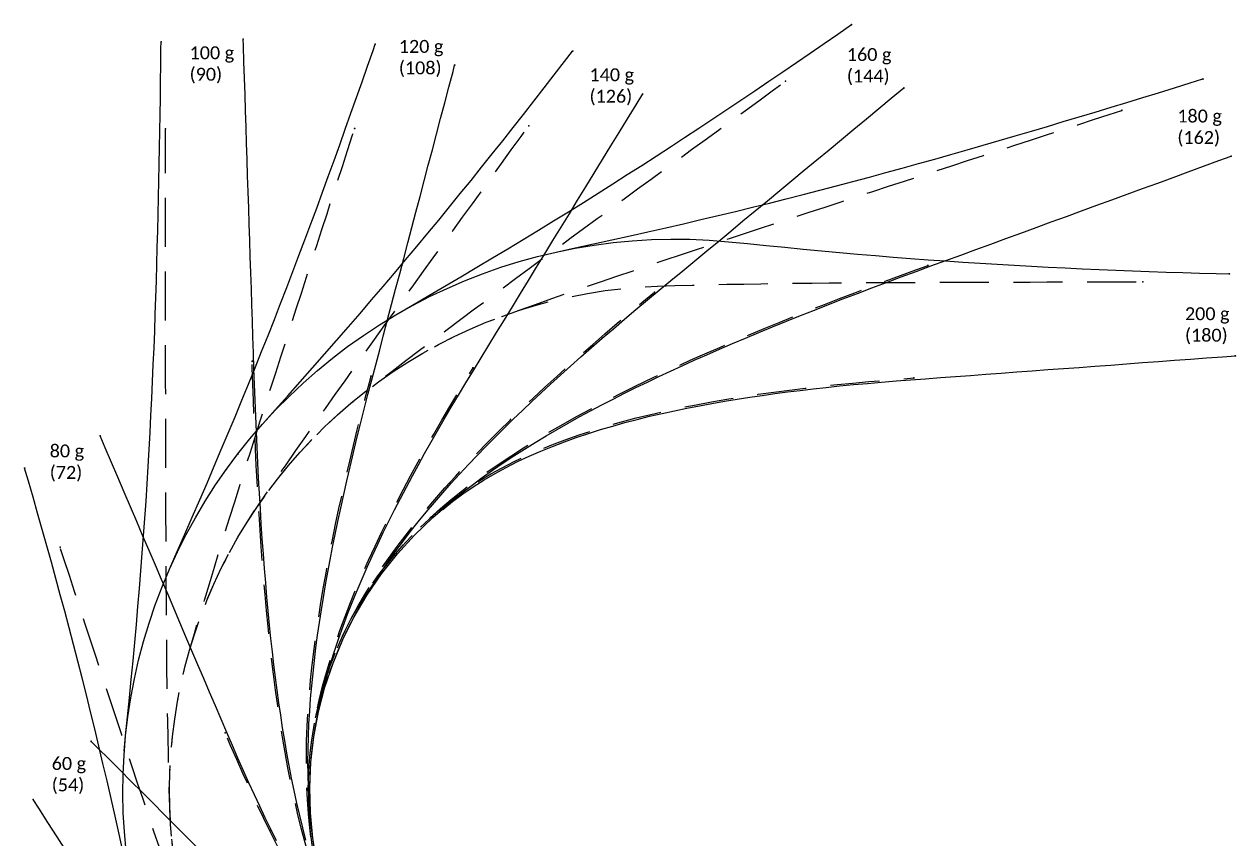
# Model space of a CAD drawing. Header units: millimetres. Extents: x -36.1 to 1.5, y -3.2 to 38.2.
# Drawn here: x -36.07 to 1.53, y 12.89 to 38.17 of the extents above; entities that cross this region are included whole.
import ezdxf

# ---------------------------------------------------------------- set-up
doc = ezdxf.new("R2010")
doc.units = ezdxf.units.MM
doc.linetypes.add('DASHEDX2', pattern=[1.5, 1, -0.5])
doc.layers.add('Tekst', color=4, linetype='Continuous')
doc.styles.add('Legend', font='CALIBRI.TTF')

# ---------------------------------------------------------------- blocks, each defined once
blk = doc.blocks.new('*U3416')
at = {"color": 1, "lineweight": 0}
blk.add_circle((0, 0), 0.0127, dxfattribs=at)
blk = doc.blocks.new('*U3417')
at = {"color": 2, "lineweight": 0}
blk.add_circle((0, 0), 0.0127, dxfattribs=at)
blk = doc.blocks.new('*U3418')
at = {"color": 2, "lineweight": 0}
blk.add_circle((0, 0), 0.0127, dxfattribs=at)
blk = doc.blocks.new('*U3419')
at = {"color": 1, "lineweight": 0}
blk.add_circle((0, 0), 0.0127, dxfattribs=at)
blk = doc.blocks.new('*U3420')
at = {"color": 1, "lineweight": 0}
blk.add_circle((0, 0), 0.0127, dxfattribs=at)
blk = doc.blocks.new('*U3421')
at = {"color": 1, "lineweight": 0}
blk.add_circle((0, 0), 0.0127, dxfattribs=at)
blk = doc.blocks.new('*U3422')
at = {"color": 1, "lineweight": 0}
blk.add_circle((0, 0), 0.0127, dxfattribs=at)
blk = doc.blocks.new('*U3423')
at = {"color": 2, "lineweight": 0}
blk.add_circle((0, 0), 0.0127, dxfattribs=at)
blk = doc.blocks.new('*U3424')
at = {"color": 2, "lineweight": 0}
blk.add_circle((0, 0), 0.0127, dxfattribs=at)
blk = doc.blocks.new('*U3425')
at = {"color": 1, "lineweight": 0}
blk.add_circle((0, 0), 0.0127, dxfattribs=at)
blk = doc.blocks.new('*U3426')
at = {"color": 1, "lineweight": 0}
blk.add_circle((0, 0), 0.0127, dxfattribs=at)
blk = doc.blocks.new('*U3427')
at = {"color": 1, "lineweight": 0}
blk.add_circle((0, 0), 0.0127, dxfattribs=at)
blk = doc.blocks.new('*U3428')
at = {"color": 2, "lineweight": 0}
blk.add_circle((0, 0), 0.0127, dxfattribs=at)
blk = doc.blocks.new('*U3429')
at = {"color": 2, "lineweight": 0}
blk.add_circle((0, 0), 0.0127, dxfattribs=at)
blk = doc.blocks.new('*U3430')
at = {"color": 1, "lineweight": 0}
blk.add_circle((0, 0), 0.0127, dxfattribs=at)
blk = doc.blocks.new('*U3431')
at = {"color": 1, "lineweight": 0}
blk.add_circle((0, 0), 0.0127, dxfattribs=at)
blk = doc.blocks.new('*U3432')
at = {"color": 2, "lineweight": 0}
blk.add_circle((0, 0), 0.0127, dxfattribs=at)
blk = doc.blocks.new('*U3433')
at = {"color": 2, "lineweight": 0}
blk.add_circle((0, 0), 0.0127, dxfattribs=at)
blk = doc.blocks.new('*U3434')
at = {"color": 1, "lineweight": 0}
blk.add_circle((0, 0), 0.0127, dxfattribs=at)
blk = doc.blocks.new('*U3435')
at = {"color": 1, "lineweight": 0}
blk.add_circle((0, 0), 0.0127, dxfattribs=at)
blk = doc.blocks.new('*U3437')
at = {"color": 2, "lineweight": 0}
blk.add_circle((0, 0), 0.0127, dxfattribs=at)
blk = doc.blocks.new('*U3438')
at = {"color": 2, "lineweight": 0}
blk.add_circle((0, 0), 0.0127, dxfattribs=at)
blk = doc.blocks.new('*U3440')
at = {"color": 1, "lineweight": 0}
blk.add_circle((0, 0), 0.0127, dxfattribs=at)
blk = doc.blocks.new('*U3441')
at = {"color": 1, "lineweight": 0}
blk.add_circle((0, 0), 0.0127, dxfattribs=at)
blk = doc.blocks.new('*U3442')
at = {"color": 2, "lineweight": 0}
blk.add_circle((0, 0), 0.0127, dxfattribs=at)
blk = doc.blocks.new('*U3443')
at = {"color": 2, "lineweight": 0}
blk.add_circle((0, 0), 0.0127, dxfattribs=at)
blk = doc.blocks.new('*U3444')
at = {"color": 1, "lineweight": 0}
blk.add_circle((0, 0), 0.0127, dxfattribs=at)
blk = doc.blocks.new('*U3445')
at = {"color": 1, "lineweight": 0}
blk.add_circle((0, 0), 0.0127, dxfattribs=at)
blk = doc.blocks.new('*U3446')
at = {"color": 2, "lineweight": 0}
blk.add_circle((0, 0), 0.0127, dxfattribs=at)
blk = doc.blocks.new('*U3447')
at = {"color": 2, "lineweight": 0}
blk.add_circle((0, 0), 0.0127, dxfattribs=at)
blk = doc.blocks.new('*U3448')
at = {"color": 1, "lineweight": 0}
blk.add_circle((0, 0), 0.0127, dxfattribs=at)
blk = doc.blocks.new('*U3449')
at = {"color": 1, "lineweight": 0}
blk.add_circle((0, 0), 0.0127, dxfattribs=at)
blk = doc.blocks.new('*U3452')
at = {"color": 1, "lineweight": 0}
blk.add_circle((0, 0), 0.0127, dxfattribs=at)
blk = doc.blocks.new('*U3453')
at = {"color": 1, "lineweight": 0}
blk.add_circle((0, 0), 0.0127, dxfattribs=at)
blk = doc.blocks.new('BUS 15 A')
at = {"color": 1, "linetype": 'Continuous', "ltscale": 1.524, "flags": 128}
for points in [[(-32.96, 15.608), (-32.919, 16.084), (-32.849, 16.676), (-32.758, 17.266), (-32.647, 17.852), (-32.516, 18.434), (-32.364, 19.011), (-32.192, 19.583), (-32.001, 20.148), (-31.79, 20.706), (-31.559, 21.256), (-31.31, 21.798), (-31.042, 22.332), (-30.755, 22.855), (-30.451, 23.368), (-30.129, 23.87), (-29.789, 24.361), (-29.433, 24.84), (-29.06, 25.305), (-28.671, 25.758), (-28.266, 26.197), (-27.847, 26.621), (-27.413, 27.031), (-26.965, 27.425), (-26.503, 27.803), (-26.029, 28.165), (-25.542, 28.511), (-25.044, 28.839), (-24.534, 29.15), (-24.02, 29.45), (-23.512, 29.747), (-23.01, 30.042), (-22.513, 30.334), (-22.022, 30.625), (-21.536, 30.915), (-21.055, 31.203), (-20.578, 31.491), (-20.106, 31.778), (-19.638, 32.065), (-19.173, 32.352), (-18.713, 32.639), (-18.255, 32.926), (-17.801, 33.213), (-17.35, 33.501), (-16.901, 33.789), (-16.455, 34.077), (-16.011, 34.365), (-15.57, 34.654), (-15.13, 34.944), (-14.693, 35.234), (-14.257, 35.524), (-13.823, 35.815), (-13.39, 36.106), (-12.958, 36.398), (-12.528, 36.69), (-12.1, 36.982), (-11.672, 37.275), (-11.245, 37.569), (-10.82, 37.862), (-10.395, 38.156)], [(-32.904, 12.51), (-32.958, 13.104), (-32.992, 13.7), (-33.005, 14.296), (-32.997, 14.893), (-32.968, 15.489), (-32.919, 16.084), (-32.86, 16.675), (-32.802, 17.26), (-32.745, 17.838), (-32.69, 18.411), (-32.637, 18.979), (-32.586, 19.541), (-32.536, 20.099), (-32.489, 20.653), (-32.444, 21.203), (-32.402, 21.749), (-32.361, 22.293), (-32.322, 22.833), (-32.286, 23.371), (-32.251, 23.907), (-32.219, 24.44), (-32.188, 24.971), (-32.159, 25.501), (-32.132, 26.029), (-32.106, 26.555), (-32.082, 27.08), (-32.06, 27.604), (-32.038, 28.127), (-32.018, 28.648), (-32, 29.169), (-31.982, 29.689), (-31.966, 30.208), (-31.951, 30.726), (-31.936, 31.243), (-31.923, 31.76), (-31.91, 32.277), (-31.898, 32.792), (-31.887, 33.308), (-31.877, 33.823), (-31.867, 34.337), (-31.858, 34.851), (-31.85, 35.365), (-31.842, 35.878), (-31.835, 36.391), (-31.828, 36.904), (-31.822, 37.417), (-31.819, 37.622)], [(-27.322, 12.848), (-27.421, 13.231), (-27.515, 13.615), (-27.605, 14), (-27.689, 14.386), (-27.768, 14.774), (-27.844, 15.162), (-27.915, 15.551), (-27.983, 15.941), (-28.046, 16.331), (-28.107, 16.722), (-28.164, 17.114), (-28.218, 17.506), (-28.269, 17.898), (-28.317, 18.291), (-28.364, 18.691), (-28.409, 19.101), (-28.453, 19.521), (-28.494, 19.95), (-28.535, 20.386), (-28.573, 20.829), (-28.609, 21.279), (-28.644, 21.734), (-28.677, 22.195), (-28.708, 22.66), (-28.738, 23.129), (-28.766, 23.602), (-28.792, 24.078), (-28.817, 24.557), (-28.84, 25.039), (-28.862, 25.523), (-28.882, 26.01), (-28.902, 26.498), (-28.92, 26.989), (-28.937, 27.481), (-28.953, 27.974), (-28.969, 28.469), (-28.985, 28.965), (-29.002, 29.462), (-29.018, 29.959), (-29.034, 30.458), (-29.05, 30.958), (-29.067, 31.458), (-29.083, 31.959), (-29.099, 32.461), (-29.116, 32.963), (-29.132, 33.466), (-29.149, 33.969), (-29.165, 34.473), (-29.181, 34.977), (-29.198, 35.482), (-29.214, 35.986), (-29.231, 36.492), (-29.247, 36.997), (-29.264, 37.503), (-29.27, 37.705)], [(-32.904, 12.51), (-32.958, 13.104), (-32.992, 13.7), (-33.005, 14.296), (-32.997, 14.893), (-32.968, 15.489), (-32.919, 16.084), (-32.849, 16.676), (-32.758, 17.266), (-32.647, 17.852), (-32.516, 18.434), (-32.364, 19.011), (-32.192, 19.583), (-32.001, 20.148), (-31.79, 20.706), (-31.559, 21.256), (-31.32, 21.802), (-31.083, 22.342), (-30.85, 22.876), (-30.62, 23.405), (-30.394, 23.929), (-30.17, 24.45), (-29.951, 24.966), (-29.734, 25.48), (-29.521, 25.99), (-29.311, 26.498), (-29.104, 27.003), (-28.9, 27.507), (-28.698, 28.008), (-28.499, 28.508), (-28.303, 29.006), (-28.109, 29.503), (-27.918, 29.999), (-27.728, 30.494), (-27.541, 30.988), (-27.355, 31.481), (-27.172, 31.973), (-26.99, 32.465), (-26.809, 32.956), (-26.63, 33.446), (-26.452, 33.936), (-26.276, 34.426), (-26.101, 34.915), (-25.927, 35.404), (-25.754, 35.893), (-25.582, 36.381), (-25.411, 36.869), (-25.241, 37.357), (-25.173, 37.552)], [(-32.904, 12.51), (-32.958, 13.104), (-32.992, 13.7), (-33.005, 14.296), (-32.997, 14.893), (-32.968, 15.489), (-32.919, 16.084), (-32.849, 16.676), (-32.758, 17.266), (-32.647, 17.852), (-32.516, 18.434), (-32.364, 19.011), (-32.192, 19.583), (-32.001, 20.148), (-31.79, 20.706), (-31.559, 21.256), (-31.31, 21.798), (-31.042, 22.332), (-30.755, 22.855), (-30.451, 23.368), (-30.129, 23.87), (-29.789, 24.361), (-29.433, 24.84), (-29.06, 25.305), (-28.671, 25.758), (-28.276, 26.201), (-27.886, 26.639), (-27.501, 27.073), (-27.12, 27.503), (-26.744, 27.93), (-26.373, 28.354), (-26.006, 28.775), (-25.643, 29.195), (-25.284, 29.612), (-24.929, 30.028), (-24.577, 30.443), (-24.229, 30.857), (-23.884, 31.27), (-23.541, 31.681), (-23.202, 32.093), (-22.866, 32.504), (-22.532, 32.914), (-22.2, 33.324), (-21.87, 33.734), (-21.543, 34.143), (-21.218, 34.553), (-20.894, 34.962), (-20.572, 35.371), (-20.251, 35.781), (-19.932, 36.19), (-19.615, 36.599), (-19.298, 37.008), (-19.046, 37.335)], [(-27.054, 12.515), (-27.113, 12.906), (-27.162, 13.298), (-27.2, 13.691), (-27.228, 14.086), (-27.248, 14.48), (-27.259, 14.875), (-27.262, 15.27), (-27.258, 15.665), (-27.247, 16.06), (-27.23, 16.455), (-27.207, 16.85), (-27.178, 17.244), (-27.144, 17.638), (-27.104, 18.031), (-27.061, 18.424), (-27.012, 18.816), (-26.96, 19.208), (-26.904, 19.6), (-26.844, 19.991), (-26.781, 20.381), (-26.714, 20.771), (-26.644, 21.16), (-26.572, 21.549), (-26.497, 21.938), (-26.417, 22.333), (-26.333, 22.738), (-26.245, 23.152), (-26.152, 23.573), (-26.055, 24.002), (-25.955, 24.436), (-25.85, 24.876), (-25.742, 25.321), (-25.631, 25.77), (-25.517, 26.223), (-25.4, 26.679), (-25.28, 27.138), (-25.158, 27.601), (-25.035, 28.066), (-24.912, 28.533), (-24.788, 29.003), (-24.664, 29.475), (-24.539, 29.949), (-24.414, 30.425), (-24.288, 30.902), (-24.162, 31.381), (-24.036, 31.86), (-23.909, 32.341), (-23.782, 32.823), (-23.655, 33.306), (-23.527, 33.79), (-23.4, 34.275), (-23.272, 34.76), (-23.144, 35.246), (-23.016, 35.732), (-22.887, 36.22), (-22.759, 36.707), (-22.708, 36.902)], [(-29.433, 24.84), (-29.06, 25.305), (-28.671, 25.758), (-28.266, 26.197), (-27.847, 26.621), (-27.413, 27.031), (-26.965, 27.425), (-26.503, 27.803), (-26.029, 28.165), (-25.542, 28.511), (-25.044, 28.839), (-24.534, 29.15), (-24.014, 29.442), (-23.484, 29.717), (-22.945, 29.972), (-22.398, 30.209), (-21.842, 30.427), (-21.279, 30.625), (-20.709, 30.803), (-20.134, 30.962), (-19.554, 31.1), (-18.972, 31.227), (-18.397, 31.353), (-17.828, 31.478), (-17.265, 31.602), (-16.708, 31.727), (-16.156, 31.852), (-15.609, 31.978), (-15.067, 32.104), (-14.529, 32.232), (-13.995, 32.36), (-13.465, 32.489), (-12.938, 32.62), (-12.415, 32.751), (-11.894, 32.884), (-11.376, 33.018), (-10.86, 33.153), (-10.347, 33.289), (-9.836, 33.426), (-9.327, 33.565), (-8.819, 33.704), (-8.314, 33.845), (-7.809, 33.986), (-7.307, 34.128), (-6.805, 34.272), (-6.305, 34.416), (-5.806, 34.56), (-5.308, 34.706), (-4.81, 34.852), (-4.314, 34.999), (-3.819, 35.147), (-3.324, 35.295), (-2.83, 35.444), (-2.336, 35.594), (-1.844, 35.744), (-1.351, 35.894), (-0.86, 36.045), (-0.368, 36.196), (0.122, 36.348), (0.515, 36.47)], [(-26.59, 18.048), (-26.483, 18.345), (-26.338, 18.713), (-26.18, 19.075), (-26.01, 19.431), (-25.829, 19.782), (-25.638, 20.128), (-25.439, 20.468), (-25.23, 20.804), (-25.014, 21.134), (-24.792, 21.46), (-24.562, 21.782), (-24.327, 22.099), (-24.087, 22.412), (-23.841, 22.722), (-23.59, 23.027), (-23.336, 23.329), (-23.077, 23.628), (-22.814, 23.923), (-22.548, 24.215), (-22.279, 24.504), (-22.006, 24.79), (-21.731, 25.074), (-21.453, 25.355), (-21.172, 25.634), (-20.889, 25.91), (-20.604, 26.184), (-20.317, 26.456), (-20.028, 26.726), (-19.733, 26.999), (-19.427, 27.276), (-19.113, 27.559), (-18.791, 27.845), (-18.462, 28.134), (-18.126, 28.425), (-17.783, 28.72), (-17.435, 29.016), (-17.082, 29.313), (-16.724, 29.612), (-16.362, 29.912), (-15.996, 30.214), (-15.629, 30.518), (-15.259, 30.824), (-14.887, 31.132), (-14.513, 31.441), (-14.137, 31.752), (-13.76, 32.064), (-13.381, 32.377), (-13.002, 32.691), (-12.621, 33.006), (-12.239, 33.322), (-11.856, 33.638), (-11.473, 33.956), (-11.088, 34.273), (-10.703, 34.592), (-10.318, 34.911), (-9.931, 35.23), (-9.545, 35.55), (-9.157, 35.871), (-8.77, 36.191)], [(-27.155, 13.299), (-27.185, 13.693), (-27.202, 14.088), (-27.204, 14.483), (-27.193, 14.878), (-27.169, 15.272), (-27.13, 15.665), (-27.078, 16.056), (-27.015, 16.446), (-26.94, 16.834), (-26.855, 17.22), (-26.76, 17.603), (-26.657, 17.984), (-26.546, 18.363), (-26.427, 18.74), (-26.301, 19.114), (-26.169, 19.487), (-26.03, 19.857), (-25.887, 20.225), (-25.737, 20.591), (-25.583, 20.955), (-25.425, 21.317), (-25.262, 21.677), (-25.095, 22.035), (-24.924, 22.391), (-24.75, 22.746), (-24.572, 23.1), (-24.391, 23.451), (-24.207, 23.801), (-24.021, 24.15), (-23.832, 24.498), (-23.64, 24.844), (-23.444, 25.193), (-23.24, 25.55), (-23.029, 25.915), (-22.812, 26.285), (-22.589, 26.66), (-22.36, 27.04), (-22.127, 27.424), (-21.889, 27.812), (-21.649, 28.205), (-21.406, 28.601), (-21.161, 29), (-20.915, 29.403), (-20.666, 29.808), (-20.416, 30.216), (-20.165, 30.626), (-19.913, 31.039), (-19.659, 31.453), (-19.404, 31.868), (-19.149, 32.286), (-18.893, 32.704), (-18.635, 33.124), (-18.378, 33.545), (-18.119, 33.967), (-17.86, 34.39), (-17.601, 34.813), (-17.341, 35.238), (-17.08, 35.663), (-16.872, 36.004)], [(-22.788, 23.376), (-22.481, 23.624), (-22.169, 23.865), (-21.851, 24.1), (-21.53, 24.329), (-21.204, 24.553), (-20.875, 24.771), (-20.542, 24.984), (-20.207, 25.193), (-19.869, 25.397), (-19.528, 25.596), (-19.184, 25.792), (-18.839, 25.984), (-18.491, 26.172), (-18.142, 26.357), (-17.791, 26.538), (-17.438, 26.717), (-17.083, 26.892), (-16.728, 27.065), (-16.37, 27.235), (-16.012, 27.402), (-15.647, 27.57), (-15.271, 27.74), (-14.886, 27.911), (-14.491, 28.083), (-14.089, 28.257), (-13.679, 28.43), (-13.263, 28.604), (-12.841, 28.778), (-12.413, 28.952), (-11.98, 29.125), (-11.543, 29.298), (-11.102, 29.471), (-10.657, 29.644), (-10.209, 29.815), (-9.757, 29.987), (-9.303, 30.157), (-8.847, 30.328), (-8.388, 30.497), (-7.927, 30.666), (-7.464, 30.835), (-7, 31.005), (-6.535, 31.175), (-6.069, 31.346), (-5.601, 31.517), (-5.133, 31.688), (-4.664, 31.86), (-4.194, 32.032), (-3.723, 32.204), (-3.252, 32.376), (-2.78, 32.549), (-2.308, 32.722), (-1.835, 32.895), (-1.362, 33.068), (-0.888, 33.241), (-0.414, 33.415), (0.061, 33.588), (0.536, 33.762), (1.011, 33.936), (1.391, 34.075)], [(-29.789, 24.361), (-29.433, 24.84), (-29.06, 25.305), (-28.671, 25.758), (-28.266, 26.197), (-27.847, 26.621), (-27.413, 27.031), (-26.965, 27.425), (-26.503, 27.803), (-26.029, 28.165), (-25.542, 28.511), (-25.044, 28.839), (-24.534, 29.15), (-24.014, 29.442), (-23.484, 29.717), (-22.945, 29.972), (-22.398, 30.209), (-21.842, 30.427), (-21.279, 30.625), (-20.709, 30.803), (-20.134, 30.962), (-19.554, 31.1), (-18.969, 31.218), (-18.38, 31.316), (-17.788, 31.393), (-17.194, 31.449), (-16.598, 31.485), (-16.002, 31.5), (-15.405, 31.494), (-14.809, 31.467), (-14.214, 31.42), (-13.623, 31.361), (-13.039, 31.303), (-12.461, 31.246), (-11.889, 31.191), (-11.322, 31.138), (-10.761, 31.086), (-10.203, 31.037), (-9.65, 30.989), (-9.101, 30.944), (-8.556, 30.901), (-8.013, 30.861), (-7.473, 30.822), (-6.936, 30.785), (-6.402, 30.75), (-5.869, 30.718), (-5.339, 30.687), (-4.81, 30.658), (-4.284, 30.63), (-3.758, 30.604), (-3.234, 30.58), (-2.711, 30.557), (-2.19, 30.536), (-1.669, 30.516), (-1.15, 30.497), (-0.631, 30.479), (-0.113, 30.463), (0.404, 30.447), (0.92, 30.433), (1.333, 30.422)], [(-23.08, 23.11), (-22.771, 23.356), (-22.454, 23.591), (-22.129, 23.814), (-21.796, 24.026), (-21.456, 24.227), (-21.109, 24.416), (-20.757, 24.594), (-20.4, 24.762), (-20.038, 24.92), (-19.673, 25.069), (-19.304, 25.21), (-18.932, 25.343), (-18.558, 25.469), (-18.181, 25.588), (-17.803, 25.7), (-17.422, 25.806), (-17.04, 25.906), (-16.657, 26.001), (-16.272, 26.09), (-15.886, 26.175), (-15.499, 26.255), (-15.111, 26.33), (-14.722, 26.402), (-14.333, 26.47), (-13.943, 26.534), (-13.552, 26.595), (-13.161, 26.652), (-12.769, 26.706), (-12.377, 26.758), (-11.985, 26.806), (-11.587, 26.853), (-11.179, 26.898), (-10.761, 26.942), (-10.334, 26.984), (-9.9, 27.024), (-9.458, 27.063), (-9.01, 27.099), (-8.557, 27.134), (-8.098, 27.168), (-7.635, 27.202), (-7.168, 27.237), (-6.697, 27.272), (-6.223, 27.307), (-5.746, 27.342), (-5.266, 27.377), (-4.784, 27.413), (-4.3, 27.449), (-3.814, 27.485), (-3.326, 27.521), (-2.837, 27.557), (-2.346, 27.593), (-1.853, 27.63), (-1.36, 27.666), (-0.865, 27.703), (-0.37, 27.739), (0.127, 27.776), (0.624, 27.813), (1.122, 27.849), (1.521, 27.879)], [(-28.239, 12.831), (-28.414, 13.186), (-28.587, 13.542), (-28.756, 13.9), (-28.924, 14.258), (-29.092, 14.625), (-29.262, 15.003), (-29.434, 15.39), (-29.606, 15.786), (-29.78, 16.189), (-29.955, 16.6), (-30.132, 17.015), (-30.312, 17.436), (-30.494, 17.862), (-30.677, 18.292), (-30.862, 18.725), (-31.048, 19.161), (-31.236, 19.601), (-31.425, 20.043), (-31.614, 20.488), (-31.805, 20.935), (-31.997, 21.384), (-32.189, 21.834), (-32.382, 22.286), (-32.576, 22.74), (-32.77, 23.195), (-32.964, 23.651), (-33.16, 24.108), (-33.355, 24.567), (-33.551, 25.026), (-33.708, 25.394)], [(-32.995, 12.469), (-33.119, 13.032), (-33.244, 13.589), (-33.37, 14.14), (-33.496, 14.687), (-33.622, 15.229), (-33.75, 15.767), (-33.878, 16.301), (-34.008, 16.831), (-34.138, 17.358), (-34.27, 17.881), (-34.403, 18.402), (-34.537, 18.92), (-34.673, 19.436), (-34.809, 19.949), (-34.947, 20.46), (-35.085, 20.97), (-35.225, 21.477), (-35.366, 21.983), (-35.507, 22.488), (-35.65, 22.991), (-35.793, 23.492), (-35.938, 23.993), (-36.054, 24.393)], [(-26.982, 12.127), (-27.111, 12.906), (-27.185, 13.693), (-27.204, 14.483), (-27.169, 15.272), (-27.078, 16.056), (-26.933, 16.833), (-26.734, 17.597), (-26.483, 18.345), (-26.18, 19.075), (-25.827, 19.781), (-25.426, 20.461), (-24.978, 21.111), (-24.487, 21.729), (-23.954, 22.311), (-23.385, 22.859), (-22.788, 23.376)], [(-30.74, 12.664), (-31.068, 12.992), (-31.399, 13.323), (-31.732, 13.657), (-32.069, 13.993), (-32.407, 14.332), (-32.748, 14.673), (-33.09, 15.015), (-33.434, 15.359), (-33.779, 15.705), (-33.987, 15.913)], [(-34.752, 12.496), (-35.04, 12.948), (-35.329, 13.397), (-35.618, 13.844), (-35.791, 14.11)]]:
    blk.add_lwpolyline(points, dxfattribs=at)
at = {"color": 2, "linetype": 'DASHEDX2', "ltscale": 1.524, "flags": 128}
for points in [[(-31.531, 13.447), (-31.55, 13.883), (-31.558, 14.43), (-31.546, 14.976), (-31.515, 15.521), (-31.466, 16.065), (-31.397, 16.607), (-31.309, 17.146), (-31.203, 17.682), (-31.079, 18.214), (-30.935, 18.741), (-30.774, 19.263), (-30.594, 19.779), (-30.397, 20.289), (-30.182, 20.791), (-29.95, 21.285), (-29.7, 21.771), (-29.434, 22.248), (-29.151, 22.716), (-28.852, 23.173), (-28.538, 23.62), (-28.208, 24.055), (-27.863, 24.479), (-27.504, 24.89), (-27.13, 25.289), (-26.743, 25.675), (-26.342, 26.046), (-25.929, 26.404), (-25.504, 26.747), (-25.076, 27.077), (-24.649, 27.405), (-24.222, 27.731), (-23.796, 28.055), (-23.369, 28.377), (-22.943, 28.697), (-22.517, 29.015), (-22.092, 29.333), (-21.667, 29.648), (-21.243, 29.963), (-20.82, 30.276), (-20.396, 30.588), (-19.974, 30.9), (-19.552, 31.21), (-19.13, 31.519), (-18.709, 31.828), (-18.288, 32.136), (-17.868, 32.444), (-17.448, 32.75), (-17.029, 33.057), (-16.61, 33.362), (-16.192, 33.668), (-15.773, 33.973), (-15.356, 34.277), (-14.938, 34.581), (-14.521, 34.885), (-14.104, 35.189), (-13.687, 35.492), (-13.271, 35.795), (-12.855, 36.098), (-12.439, 36.4)], [(-29.434, 22.248), (-29.151, 22.716), (-28.852, 23.173), (-28.538, 23.62), (-28.208, 24.055), (-27.863, 24.479), (-27.504, 24.89), (-27.13, 25.289), (-26.743, 25.675), (-26.342, 26.046), (-25.929, 26.404), (-25.504, 26.747), (-25.067, 27.075), (-24.619, 27.387), (-24.16, 27.684), (-23.691, 27.964), (-23.213, 28.228), (-22.726, 28.476), (-22.231, 28.706), (-21.727, 28.918), (-21.217, 29.113), (-20.708, 29.296), (-20.201, 29.476), (-19.694, 29.654), (-19.188, 29.83), (-18.683, 30.004), (-18.179, 30.177), (-17.676, 30.348), (-17.173, 30.519), (-16.672, 30.688), (-16.171, 30.856), (-15.672, 31.023), (-15.173, 31.189), (-14.675, 31.354), (-14.178, 31.519), (-13.681, 31.683), (-13.185, 31.846), (-12.69, 32.009), (-12.195, 32.172), (-11.702, 32.334), (-11.208, 32.496), (-10.715, 32.657), (-10.223, 32.818), (-9.731, 32.979), (-9.24, 33.139), (-8.749, 33.299), (-8.258, 33.459), (-7.768, 33.619), (-7.278, 33.779), (-6.788, 33.938), (-6.299, 34.098), (-5.81, 34.257), (-5.322, 34.416), (-4.833, 34.575), (-4.345, 34.734), (-3.857, 34.892), (-3.369, 35.051), (-2.882, 35.209), (-2.394, 35.368), (-2.004, 35.495)], [(-29.759, 7.073), (-30.004, 7.561), (-30.233, 8.058), (-30.444, 8.562), (-30.637, 9.072), (-30.813, 9.59), (-30.97, 10.113), (-31.109, 10.641), (-31.229, 11.174), (-31.331, 11.711), (-31.414, 12.251), (-31.479, 12.793), (-31.524, 13.338), (-31.55, 13.883), (-31.558, 14.43), (-31.546, 14.976), (-31.515, 15.521), (-31.466, 16.065), (-31.397, 16.607), (-31.309, 17.146), (-31.203, 17.682), (-31.079, 18.214), (-30.935, 18.741), (-30.774, 19.263), (-30.594, 19.779), (-30.397, 20.289), (-30.182, 20.791), (-29.95, 21.285), (-29.7, 21.771), (-29.434, 22.248), (-29.151, 22.716), (-28.852, 23.173), (-28.549, 23.618), (-28.245, 24.06), (-27.941, 24.5), (-27.636, 24.939), (-27.331, 25.375), (-27.026, 25.81), (-26.721, 26.242), (-26.415, 26.674), (-26.11, 27.104), (-25.805, 27.532), (-25.5, 27.96), (-25.195, 28.386), (-24.891, 28.811), (-24.586, 29.235), (-24.282, 29.658), (-23.978, 30.08), (-23.674, 30.502), (-23.371, 30.922), (-23.068, 31.342), (-22.765, 31.761), (-22.462, 32.18), (-22.159, 32.598), (-21.857, 33.016), (-21.555, 33.433), (-21.253, 33.85), (-20.951, 34.266), (-20.649, 34.682), (-20.408, 35.015)], [(-28.145, 4.605), (-28.283, 4.777), (-28.612, 5.216), (-28.923, 5.665), (-29.218, 6.125), (-29.497, 6.594), (-29.759, 7.073), (-30.004, 7.561), (-30.233, 8.058), (-30.444, 8.562), (-30.637, 9.072), (-30.813, 9.59), (-30.97, 10.113), (-31.109, 10.641), (-31.229, 11.174), (-31.331, 11.711), (-31.414, 12.251), (-31.479, 12.793), (-31.524, 13.338), (-31.55, 13.883), (-31.566, 14.423), (-31.58, 14.96), (-31.593, 15.496), (-31.604, 16.031), (-31.614, 16.565), (-31.622, 17.097), (-31.63, 17.628), (-31.636, 18.158), (-31.642, 18.686), (-31.647, 19.213), (-31.651, 19.74), (-31.655, 20.265), (-31.659, 20.789), (-31.662, 21.312), (-31.664, 21.835), (-31.666, 22.356), (-31.668, 22.877), (-31.67, 23.397), (-31.671, 23.916), (-31.673, 24.435), (-31.674, 24.953), (-31.675, 25.47), (-31.676, 25.987), (-31.676, 26.503), (-31.677, 27.019), (-31.678, 27.535), (-31.678, 28.05), (-31.679, 28.565), (-31.679, 29.079), (-31.679, 29.593), (-31.68, 30.106), (-31.68, 30.62), (-31.68, 31.133), (-31.68, 31.646), (-31.68, 32.158), (-31.68, 32.671), (-31.681, 33.183), (-31.681, 33.695), (-31.681, 34.207), (-31.681, 34.719), (-31.681, 34.923)], [(-28.483, 5.039), (-28.612, 5.216), (-28.923, 5.665), (-29.218, 6.125), (-29.497, 6.594), (-29.759, 7.073), (-30.004, 7.561), (-30.233, 8.058), (-30.444, 8.562), (-30.637, 9.072), (-30.813, 9.59), (-30.97, 10.113), (-31.109, 10.641), (-31.229, 11.174), (-31.331, 11.711), (-31.414, 12.251), (-31.479, 12.793), (-31.524, 13.338), (-31.55, 13.883), (-31.558, 14.43), (-31.546, 14.976), (-31.515, 15.521), (-31.466, 16.065), (-31.397, 16.607), (-31.309, 17.146), (-31.203, 17.682), (-31.079, 18.214), (-30.935, 18.741), (-30.784, 19.261), (-30.631, 19.778), (-30.476, 20.293), (-30.321, 20.806), (-30.165, 21.318), (-30.009, 21.828), (-29.851, 22.336), (-29.693, 22.843), (-29.535, 23.349), (-29.377, 23.853), (-29.218, 24.356), (-29.059, 24.858), (-28.9, 25.358), (-28.74, 25.858), (-28.581, 26.357), (-28.422, 26.855), (-28.262, 27.352), (-28.103, 27.848), (-27.943, 28.343), (-27.784, 28.838), (-27.625, 29.332), (-27.465, 29.826), (-27.306, 30.319), (-27.147, 30.811), (-26.988, 31.303), (-26.828, 31.795), (-26.669, 32.286), (-26.51, 32.777), (-26.351, 33.267), (-26.193, 33.757), (-26.034, 34.247), (-25.875, 34.737), (-25.811, 34.932)], [(-27.248, 14.766), (-27.227, 15.162), (-27.192, 15.557), (-27.144, 15.95), (-27.082, 16.342), (-27.006, 16.731), (-26.917, 17.117), (-26.815, 17.5), (-26.699, 17.88), (-26.57, 18.254), (-26.428, 18.625), (-26.273, 18.99), (-26.106, 19.349), (-25.926, 19.702), (-25.734, 20.049), (-25.53, 20.389), (-25.315, 20.722), (-25.088, 21.047), (-24.849, 21.364), (-24.6, 21.672), (-24.341, 21.971), (-24.067, 22.266), (-23.775, 22.56), (-23.468, 22.85), (-23.147, 23.138), (-22.812, 23.421), (-22.464, 23.7), (-22.105, 23.975), (-21.736, 24.245), (-21.357, 24.51), (-20.969, 24.769), (-20.573, 25.024), (-20.17, 25.274), (-19.76, 25.519), (-19.343, 25.76), (-18.922, 25.995), (-18.495, 26.227), (-18.063, 26.454), (-17.627, 26.677), (-17.187, 26.897), (-16.744, 27.112), (-16.297, 27.324), (-15.848, 27.533), (-15.395, 27.739), (-14.94, 27.942), (-14.483, 28.141), (-14.024, 28.339), (-13.563, 28.533), (-13.1, 28.726), (-12.635, 28.916), (-12.169, 29.104), (-11.701, 29.29), (-11.232, 29.474), (-10.762, 29.657), (-10.291, 29.837), (-9.819, 30.017), (-9.346, 30.195), (-8.872, 30.371), (-8.398, 30.547), (-8.018, 30.686)], [(-29.7, 21.771), (-29.434, 22.248), (-29.151, 22.716), (-28.852, 23.173), (-28.538, 23.62), (-28.208, 24.055), (-27.863, 24.479), (-27.504, 24.89), (-27.13, 25.289), (-26.743, 25.675), (-26.342, 26.046), (-25.929, 26.404), (-25.504, 26.747), (-25.067, 27.075), (-24.619, 27.387), (-24.16, 27.684), (-23.691, 27.964), (-23.213, 28.228), (-22.726, 28.476), (-22.231, 28.706), (-21.727, 28.918), (-21.217, 29.113), (-20.7, 29.291), (-20.178, 29.45), (-19.65, 29.59), (-19.117, 29.713), (-18.581, 29.816), (-18.041, 29.901), (-17.499, 29.967), (-16.955, 30.015), (-16.409, 30.043), (-15.87, 30.059), (-15.333, 30.073), (-14.798, 30.086), (-14.265, 30.097), (-13.732, 30.107), (-13.201, 30.115), (-12.671, 30.123), (-12.143, 30.13), (-11.615, 30.136), (-11.089, 30.141), (-10.564, 30.145), (-10.04, 30.149), (-9.517, 30.152), (-8.995, 30.155), (-8.473, 30.158), (-7.953, 30.16), (-7.433, 30.162), (-6.915, 30.164), (-6.396, 30.165), (-5.879, 30.167), (-5.362, 30.168), (-4.846, 30.169), (-4.33, 30.17), (-3.815, 30.171), (-3.3, 30.171), (-2.786, 30.172), (-2.272, 30.172), (-1.758, 30.173), (-1.348, 30.173)], [(-25.577, 8.414), (-25.739, 8.687), (-25.931, 9.035), (-26.11, 9.388), (-26.277, 9.748), (-26.432, 10.113), (-26.573, 10.484), (-26.702, 10.859), (-26.818, 11.238), (-26.92, 11.621), (-27.008, 12.008), (-27.084, 12.397), (-27.145, 12.789), (-27.193, 13.182), (-27.228, 13.577), (-27.248, 13.973), (-27.255, 14.37), (-27.248, 14.766), (-27.227, 15.162), (-27.192, 15.557), (-27.144, 15.95), (-27.082, 16.342), (-27.006, 16.731), (-26.917, 17.117), (-26.815, 17.5), (-26.699, 17.88), (-26.57, 18.254), (-26.428, 18.625), (-26.273, 18.99), (-26.103, 19.355), (-25.917, 19.724), (-25.714, 20.095), (-25.497, 20.468), (-25.266, 20.841), (-25.021, 21.214), (-24.764, 21.586), (-24.496, 21.957), (-24.217, 22.326), (-23.928, 22.693), (-23.63, 23.058), (-23.323, 23.42), (-23.009, 23.78), (-22.687, 24.137), (-22.359, 24.492), (-22.024, 24.844), (-21.684, 25.193), (-21.338, 25.54), (-20.987, 25.885), (-20.632, 26.227), (-20.272, 26.567), (-19.909, 26.904), (-19.542, 27.24), (-19.172, 27.573), (-18.799, 27.904), (-18.423, 28.234), (-18.044, 28.562), (-17.663, 28.888), (-17.28, 29.212), (-16.895, 29.535), (-16.507, 29.856)], [(-20.384, 3.905), (-20.531, 3.97), (-20.891, 4.14), (-21.244, 4.321), (-21.59, 4.515), (-21.93, 4.721), (-22.262, 4.938), (-22.586, 5.167), (-22.902, 5.407), (-23.21, 5.658), (-23.508, 5.919), (-23.798, 6.19), (-24.078, 6.471), (-24.347, 6.762), (-24.607, 7.062), (-24.856, 7.371), (-25.094, 7.688), (-25.32, 8.014), (-25.536, 8.347), (-25.739, 8.687), (-25.934, 9.04), (-26.123, 9.409), (-26.303, 9.791), (-26.477, 10.187), (-26.642, 10.593), (-26.799, 11.011), (-26.949, 11.437), (-27.09, 11.872), (-27.224, 12.315), (-27.351, 12.764), (-27.47, 13.219), (-27.582, 13.68), (-27.688, 14.146), (-27.788, 14.616), (-27.881, 15.089), (-27.969, 15.567), (-28.051, 16.047), (-28.128, 16.53), (-28.2, 17.016), (-28.268, 17.504), (-28.331, 17.994), (-28.391, 18.486), (-28.446, 18.979), (-28.498, 19.474), (-28.547, 19.97), (-28.592, 20.468), (-28.634, 20.966), (-28.674, 21.465), (-28.711, 21.966), (-28.746, 22.467), (-28.778, 22.968), (-28.808, 23.471), (-28.836, 23.973), (-28.863, 24.477), (-28.887, 24.981), (-28.91, 25.485), (-28.932, 25.99), (-28.952, 26.495), (-28.97, 27), (-28.988, 27.506), (-28.994, 27.709)], [(-22.262, 4.938), (-22.586, 5.167), (-22.902, 5.407), (-23.21, 5.658), (-23.508, 5.919), (-23.798, 6.19), (-24.078, 6.471), (-24.347, 6.762), (-24.607, 7.062), (-24.856, 7.371), (-25.094, 7.688), (-25.32, 8.014), (-25.536, 8.347), (-25.739, 8.687), (-25.931, 9.035), (-26.11, 9.388), (-26.277, 9.748), (-26.432, 10.113), (-26.573, 10.484), (-26.702, 10.859), (-26.818, 11.238), (-26.92, 11.621), (-27.008, 12.008), (-27.084, 12.397), (-27.145, 12.789), (-27.193, 13.182), (-27.228, 13.577), (-27.248, 13.973), (-27.255, 14.37), (-27.248, 14.766), (-27.227, 15.162), (-27.192, 15.557), (-27.144, 15.956), (-27.08, 16.363), (-27.003, 16.777), (-26.911, 17.197), (-26.807, 17.622), (-26.69, 18.051), (-26.561, 18.482), (-26.421, 18.916), (-26.271, 19.352), (-26.11, 19.789), (-25.94, 20.226), (-25.761, 20.664), (-25.574, 21.101), (-25.38, 21.539), (-25.178, 21.976), (-24.969, 22.413), (-24.754, 22.849), (-24.534, 23.284), (-24.308, 23.718), (-24.077, 24.152), (-23.841, 24.585), (-23.601, 25.016), (-23.357, 25.447), (-23.109, 25.877), (-22.858, 26.306), (-22.603, 26.734), (-22.346, 27.161), (-22.137, 27.502)], [(-20.748, 4.071), (-20.891, 4.14), (-21.244, 4.321), (-21.59, 4.515), (-21.93, 4.721), (-22.262, 4.938), (-22.586, 5.167), (-22.902, 5.407), (-23.21, 5.658), (-23.508, 5.919), (-23.798, 6.19), (-24.078, 6.471), (-24.347, 6.762), (-24.607, 7.062), (-24.856, 7.371), (-25.094, 7.688), (-25.32, 8.014), (-25.536, 8.347), (-25.739, 8.687), (-25.931, 9.035), (-26.11, 9.388), (-26.277, 9.748), (-26.432, 10.113), (-26.573, 10.484), (-26.702, 10.859), (-26.818, 11.238), (-26.92, 11.621), (-27.008, 12.008), (-27.085, 12.404), (-27.151, 12.814), (-27.205, 13.234), (-27.248, 13.664), (-27.279, 14.103), (-27.3, 14.55), (-27.311, 15.002), (-27.311, 15.461), (-27.302, 15.924), (-27.283, 16.391), (-27.256, 16.863), (-27.22, 17.337), (-27.177, 17.813), (-27.126, 18.292), (-27.068, 18.773), (-27.004, 19.255), (-26.934, 19.738), (-26.857, 20.223), (-26.776, 20.708), (-26.689, 21.195), (-26.598, 21.681), (-26.502, 22.169), (-26.402, 22.656), (-26.298, 23.144), (-26.19, 23.632), (-26.079, 24.12), (-25.965, 24.608), (-25.848, 25.097), (-25.729, 25.585), (-25.606, 26.073), (-25.482, 26.562), (-25.355, 27.05), (-25.303, 27.245)], [(-27.255, 14.37), (-27.248, 14.766), (-27.227, 15.162), (-27.192, 15.557), (-27.144, 15.95), (-27.082, 16.342), (-27.006, 16.731), (-26.917, 17.117), (-26.815, 17.5), (-26.699, 17.88), (-26.57, 18.254), (-26.428, 18.625), (-26.273, 18.99), (-26.106, 19.349), (-25.926, 19.702), (-25.734, 20.049), (-25.53, 20.389), (-25.315, 20.722), (-25.088, 21.047), (-24.849, 21.364), (-24.6, 21.672), (-24.341, 21.971), (-24.071, 22.262), (-23.791, 22.542), (-23.501, 22.813), (-23.202, 23.074), (-22.895, 23.324), (-22.578, 23.563), (-22.254, 23.791), (-21.922, 24.007), (-21.583, 24.212), (-21.232, 24.407), (-20.866, 24.596), (-20.486, 24.777), (-20.093, 24.951), (-19.689, 25.117), (-19.274, 25.274), (-18.849, 25.425), (-18.417, 25.567), (-17.976, 25.701), (-17.529, 25.829), (-17.075, 25.949), (-16.616, 26.062), (-16.152, 26.168), (-15.684, 26.268), (-15.212, 26.362), (-14.736, 26.45), (-14.257, 26.533), (-13.775, 26.611), (-13.291, 26.684), (-12.805, 26.752), (-12.316, 26.816), (-11.826, 26.876), (-11.334, 26.932), (-10.84, 26.984), (-10.346, 27.033), (-9.85, 27.079), (-9.353, 27.122), (-8.855, 27.162), (-8.456, 27.192)], [(-16.861, 0.035), (-17.376, 0.042), (-17.891, 0.06), (-18.409, 0.091), (-18.926, 0.135), (-19.445, 0.194), (-19.963, 0.267), (-20.48, 0.356), (-20.996, 0.461), (-21.51, 0.584), (-22.022, 0.723), (-22.529, 0.882), (-23.032, 1.059), (-23.53, 1.255), (-24.021, 1.472), (-24.504, 1.708), (-24.978, 1.966), (-25.442, 2.244), (-25.895, 2.543), (-26.334, 2.864), (-26.759, 3.205), (-27.168, 3.567), (-27.559, 3.95), (-27.931, 4.354), (-28.283, 4.777), (-28.612, 5.216), (-28.923, 5.665), (-29.218, 6.125), (-29.497, 6.594), (-29.759, 7.073), (-30.004, 7.561), (-30.233, 8.058), (-30.444, 8.562), (-30.637, 9.072), (-30.819, 9.581), (-30.999, 10.089), (-31.177, 10.596), (-31.353, 11.102), (-31.527, 11.607), (-31.7, 12.112), (-31.872, 12.615), (-32.042, 13.118), (-32.211, 13.62), (-32.379, 14.12), (-32.546, 14.62), (-32.712, 15.12), (-32.877, 15.618), (-33.042, 16.115), (-33.206, 16.612), (-33.37, 17.109), (-33.533, 17.604), (-33.695, 18.099), (-33.858, 18.593), (-34.019, 19.087), (-34.181, 19.58), (-34.342, 20.073), (-34.503, 20.565), (-34.663, 21.057), (-34.824, 21.548), (-34.952, 21.941)], [(-9.571, 2.485), (-10.078, 2.485), (-10.583, 2.486), (-11.085, 2.489), (-11.585, 2.494), (-12.083, 2.502), (-12.577, 2.514), (-13.067, 2.53), (-13.555, 2.551), (-14.038, 2.578), (-14.517, 2.612), (-14.991, 2.652), (-15.461, 2.699), (-15.925, 2.754), (-16.383, 2.818), (-16.835, 2.89), (-17.28, 2.971), (-17.718, 3.061), (-18.147, 3.161), (-18.569, 3.271), (-18.982, 3.391), (-19.385, 3.521), (-19.778, 3.661), (-20.16, 3.811), (-20.531, 3.97), (-20.891, 4.14), (-21.244, 4.321), (-21.59, 4.515), (-21.93, 4.721), (-22.262, 4.938), (-22.586, 5.167), (-22.902, 5.407), (-23.21, 5.658), (-23.508, 5.919), (-23.804, 6.195), (-24.097, 6.489), (-24.387, 6.798), (-24.675, 7.121), (-24.958, 7.458), (-25.237, 7.807), (-25.511, 8.168), (-25.78, 8.539), (-26.045, 8.92), (-26.304, 9.309), (-26.558, 9.706), (-26.808, 10.111), (-27.053, 10.522), (-27.293, 10.939), (-27.528, 11.362), (-27.759, 11.79), (-27.986, 12.223), (-28.209, 12.66), (-28.428, 13.1), (-28.643, 13.544), (-28.855, 13.992), (-29.063, 14.442), (-29.269, 14.895), (-29.471, 15.351), (-29.671, 15.809), (-29.829, 16.177)]]:
    blk.add_lwpolyline(points, dxfattribs=at)
for name, p in [('*U3430', (-10.395, 38.156)), ('*U3444', (-31.819, 37.622)), ('*U3445', (-29.27, 37.705)), ('*U3440', (-25.173, 37.552)), ('*U3434', (-19.046, 37.335)), ('*U3441', (-22.708, 36.902)), ('*U3426', (0.515, 36.47)), ('*U3428', (-12.439, 36.4)), ('*U3431', (-8.77, 36.191)), ('*U3435', (-16.872, 36.004)), ('*U3423', (-2.004, 35.495)), ('*U3432', (-20.408, 35.015)), ('*U3442', (-31.681, 34.923)), ('*U3437', (-25.811, 34.932)), ('*U3427', (1.391, 34.075)), ('*U3424', (-8.018, 30.686)), ('*U3417', (-1.348, 30.173)), ('*U3420', (1.333, 30.422)), ('*U3429', (-16.507, 29.856)), ('*U3421', (1.521, 27.879)), ('*U3443', (-28.994, 27.709)), ('*U3433', (-22.137, 27.502)), ('*U3438', (-25.303, 27.245)), ('*U3418', (-8.456, 27.192)), ('*U3449', (-33.708, 25.394)), ('*U3422', (-29.433, 24.84)), ('*U3425', (-29.433, 24.84)), ('*U3448', (-36.054, 24.393)), ('*U3416', (-29.789, 24.361)), ('*U3419', (-29.789, 24.361)), ('*U3446', (-34.952, 21.941)), ('*U3447', (-29.829, 16.177)), ('*U3453', (-33.987, 15.913)), ('*U3452', (-35.791, 14.11))]:
    blk.add_blockref(name, p)
at = {"layer": 'Tekst', "char_height": 0.4, "attachment_point": 1, "style": 'Legend'}
for s, insert in [('120 g \\P(108)', (-24.44, 37.681)), ('100 g \\P(90)', (-30.934, 37.483)), ('160 g \\P(144)', (-10.536, 37.429)), ('140 g \\P(126)', (-18.523, 36.801)), ('180 g \\P(162)', (-0.28, 35.52)), ('200 g \\P(180)', (-0.043, 29.385)), ('80 g \\P(72)', (-35.275, 25.127)), ('60 g \\P(54)', (-35.213, 15.428))]:
    blk.add_mtext_dynamic_manual_height_columns(s, width=2.42155, gutter_width=12.5, heights=[0], dxfattribs=dict(at, insert=insert))

msp = doc.modelspace()

# ---------------------------------------------------------------- block references
msp.add_blockref('BUS 15 A', (0, 0))

doc.saveas('drawing.dxf')
